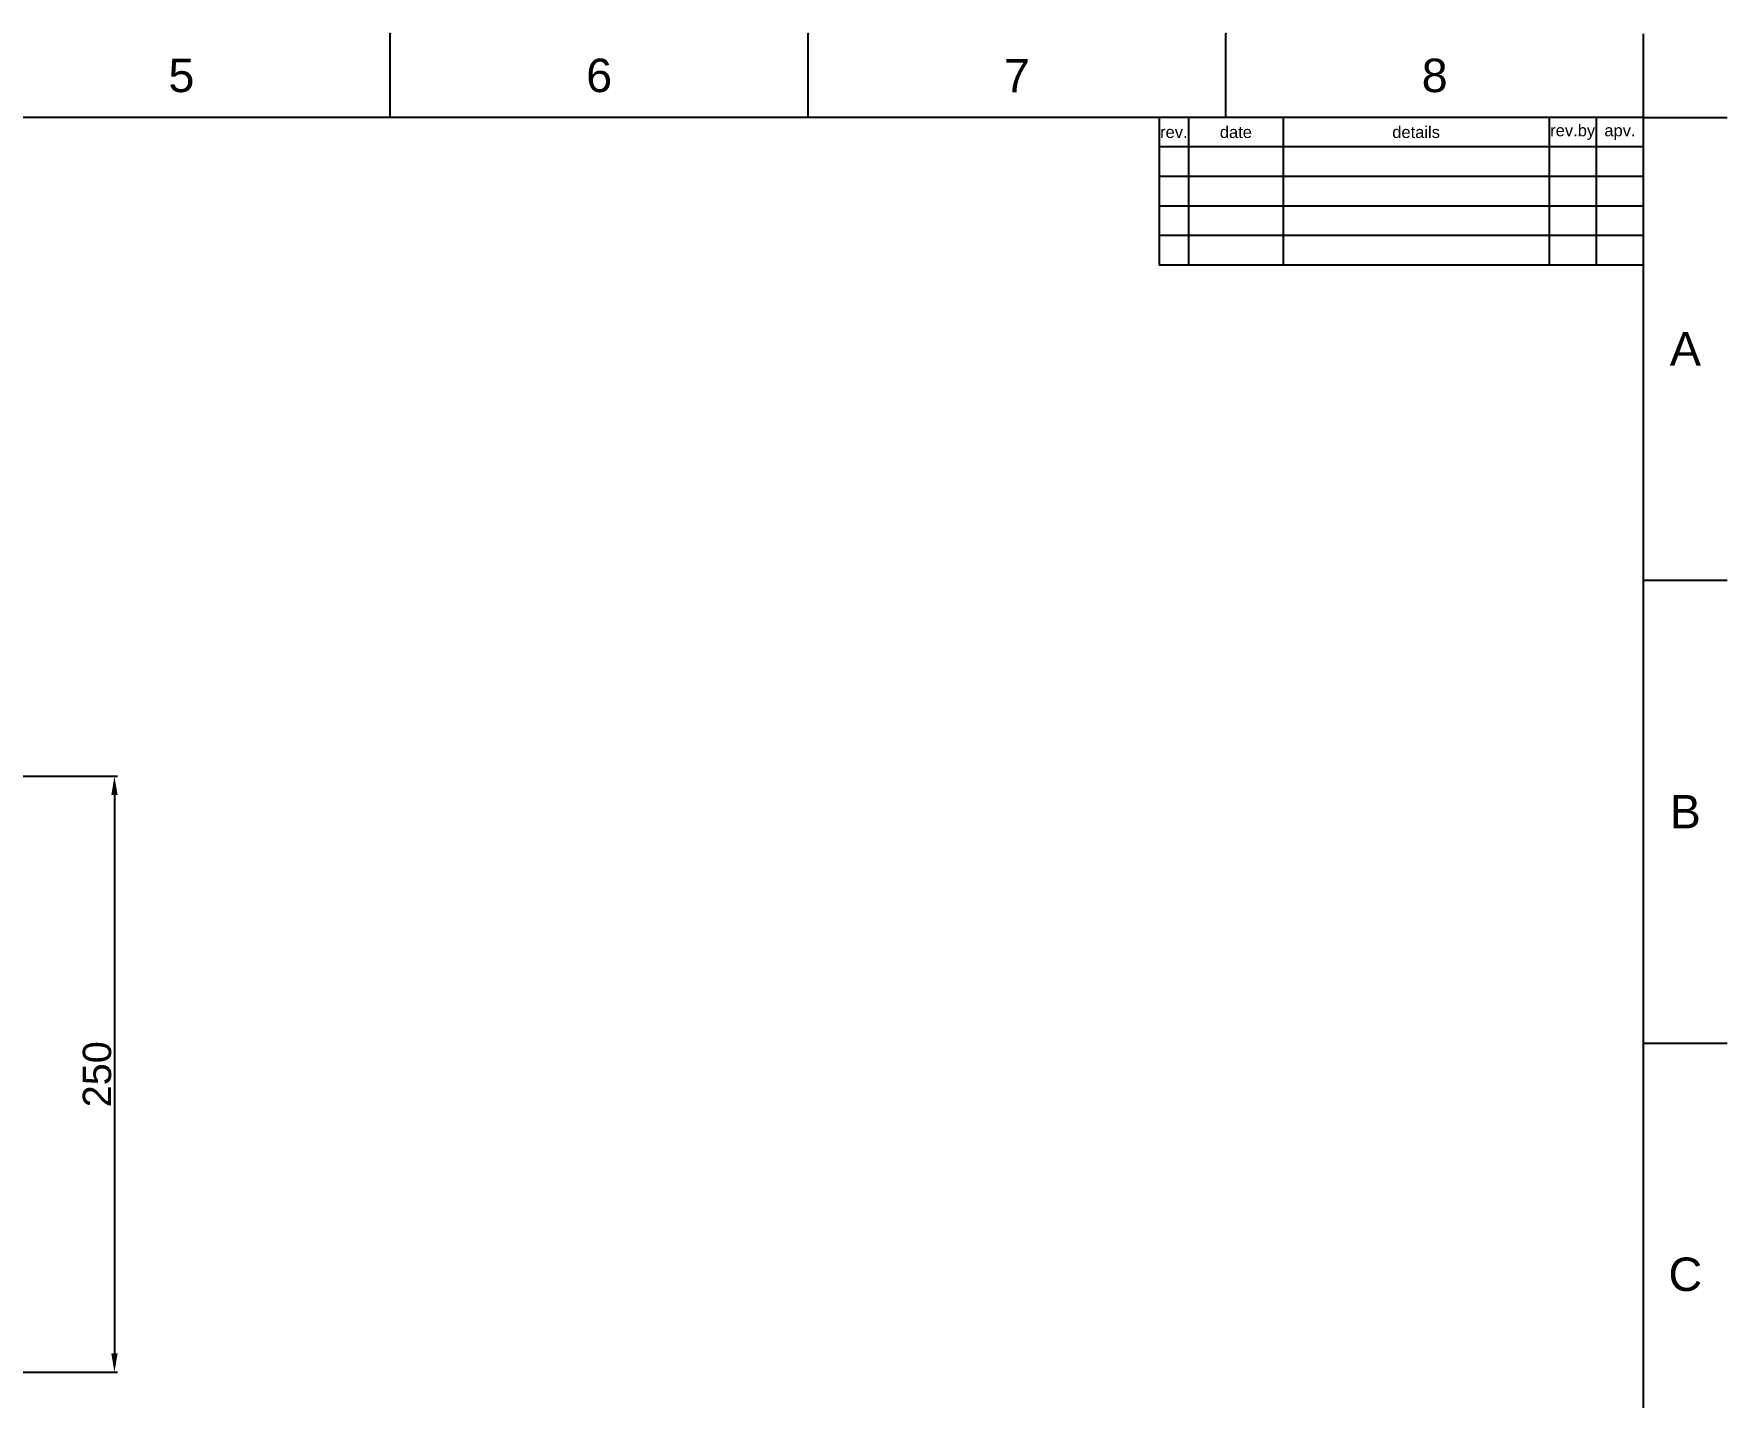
# Model space of a CAD drawing. Header units: millimetres. Extents: x 580 to 2065, y -13 to 1037.
# Drawn here: x 1348 to 2065, y 460 to 1037 of the extents above; entities that cross this region are included whole.
import ezdxf

# ---------------------------------------------------------------- set-up
doc = ezdxf.new("R2010")
doc.units = ezdxf.units.MM
doc.header["$LTSCALE"] = 0.1
for name, color, linetype in [('DIM', 3, 'Continuous'), ('FORM', 7, 'Continuous'), ('TEXT', 2, 'Continuous')]:
    doc.layers.add(name, color=color, linetype=linetype)
doc.styles.get("Standard").update_dxf_attribs({"font": 'arial.ttf'})
doc.dimstyles.new('ISO-25', dxfattribs={"dimtxt": 12, "dimasz": 8, "dimexe": 1.25, "dimexo": 0.625, "dimgap": 1.2, "dimtad": 1, "dimtxsty": 'Standard', "dimcen": 2.5, "dimadec": 0, "dimazin": 0, "dimtfac": 1, "dimtmove": 0, "dimatfit": 3, "dimfxl": 1, "dimarcsym": 0})

# ---------------------------------------------------------------- blocks, each defined once
blk = doc.blocks.new('*D20')
at = {"layer": 'Defpoints', "color": 0, "transparency": 16777216}
for p in [(1167.89, 722.59), (1167.89, 470.33), (1382.34, 470.33)]:
    blk.add_point(p, dxfattribs=at)
at = {"layer": 'DIM', "color": 0, "lineweight": -2, "transparency": 16777216}
for p, q in [((1168.52, 722.59), (1383.59, 722.59)), ((1382.34, 714.59), (1382.34, 478.33)), ((1168.52, 470.33), (1383.59, 470.33))]:
    blk.add_line(p, q, dxfattribs=at)
at = {"layer": 'DIM', "color": 0, "transparency": 16777216}
for points in [[(1381.01, 714.59), (1383.68, 714.59), (1382.34, 722.59)], [(1381.01, 478.33), (1383.68, 478.33), (1382.34, 470.33)]]:
    blk.add_solid(points, dxfattribs=at)
at = {"layer": 'DIM', "color": 0, "transparency": 16777216, "insert": (1375.02, 596.46), "char_height": 12, "attachment_point": 5, "rotation": 90}
blk.add_mtext('250^M^J', dxfattribs=at)

msp = doc.modelspace()

# ---------------------------------------------------------------- linework, layer by layer
for p, q in [((1499.049, 1001.374), (1499.049, 1036.728)), ((1675.816, 1001.374), (1675.816, 1036.728)), ((1852.584, 1001.374), (1852.584, 1036.728)), ((2029.352, 1001.374), (2029.352, 1036.728)), ((2029.352, 1001.374), (615.21, 1001.374)), ((2029.352, 22.081), (2029.352, 1001.374)), ((2029.352, 1001.374), (2064.705, 1001.374)), ((2029.352, 805.516), (2064.705, 805.516)), ((2029.352, 609.657), (2064.705, 609.657))]:
    msp.add_line(p, q)
for p in [(1499.049, 1036.728), (1675.816, 1036.728), (1852.584, 1036.728), (2029.352, 805.516), (2029.352, 609.657)]:
    msp.add_point(p)
at = {"layer": 'FORM'}
for p, q in [((1824.352, 1001.374), (1824.352, 938.874)), ((1836.852, 1001.374), (1836.852, 938.874)), ((1876.852, 1001.374), (1876.852, 938.874)), ((1989.352, 1001.374), (1989.352, 938.874)), ((2009.352, 1001.374), (2009.352, 938.874)), ((2029.352, 988.874), (1824.352, 988.874)), ((2029.352, 976.374), (1824.352, 976.374)), ((2029.352, 963.874), (1824.352, 963.874)), ((2029.352, 951.374), (1824.352, 951.374)), ((2029.352, 938.874), (1824.352, 938.874))]:
    msp.add_line(p, q, dxfattribs=at)

# ---------------------------------------------------------------- texts
at = {"char_height": 14.141, "attachment_point": 5}
for s, width, insert in [('5', 50, (1410.665, 1019.051)), ('6', 50, (1587.432, 1019.051)), ('7', 50, (1764.2, 1019.051)), ('8', 50, (1940.968, 1019.051)), ('A', 10, (2047.028, 903.445)), ('B', 10, (2047.028, 707.586)), ('C', 10, (2047.028, 511.728))]:
    msp.add_mtext_dynamic_manual_height_columns(s, width=width, gutter_width=12.5, heights=[0], dxfattribs=dict(at, insert=insert))
at = {"layer": 'TEXT', "char_height": 5, "attachment_point": 5}
for s, width, insert in [('rev.', 5, (1830.602, 995.124)), ('date', 16, (1856.852, 995.124)), ('details', 45, (1933.102, 995.124)), ('rev.by', 8, (1999.352, 995.124)), ('apv.', 8, (2019.352, 995.124))]:
    msp.add_mtext_dynamic_manual_height_columns(s, width=width, gutter_width=12.5, heights=[0], dxfattribs=dict(at, insert=insert))

# ---------------------------------------------------------------- dimensions: what is measured, and where the dimension line sits
at = {"layer": 'DIM'}
dim = msp.add_linear_dim(base=(1382.343, 470.331), p1=(1167.895, 722.591), p2=(1167.895, 470.331), angle=270.000043, text='250^M^J', dimstyle='ISO-25', dxfattribs=at)
dim.commit()
dim.dimension.update_dxf_attribs({"geometry": '*D20', "text_midpoint": (1375.016, 596.461)})

doc.saveas('drawing.dxf')
